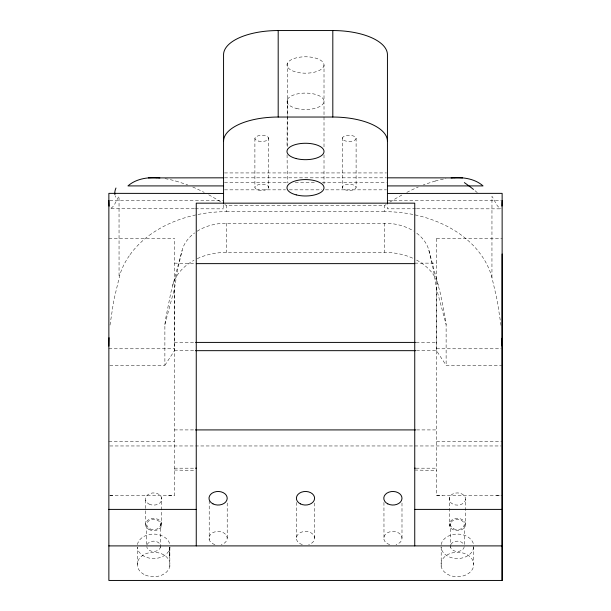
<?xml version="1.0" encoding="UTF-8"?>
<svg xmlns="http://www.w3.org/2000/svg" width="611" height="611" viewBox="0 0 611 611"><rect width="100%" height="100%" fill="white"/><g stroke="black" fill="none" stroke-linecap="round" stroke-linejoin="round"><path stroke-width="0.46" stroke-dasharray="3.06 2.29" d="M137.254 564.495L137.254 547.219A16.39 12.22 0 0 0 153.644 558.53A16.39 12.22 0 0 0 169.988 547.181M145.449 524.521L145.449 499.019M146.739 544.493L146.739 524.521M314.596 503.021L314.596 538.23M501.02 325.396L497.247 300.543L491.947 277.547A109.476 81.66 0 0 0 476.74 249.349L475.931 248.371A109.201 81.454 0 0 0 463.039 236.365L462.122 235.67A109.155 81.423 0 0 0 428.303 218.471L426.623 217.921A108.811 81.171 0 0 0 420.192 216.103L416.954 215.316A109.476 81.66 0 0 0 389.383 211.757L384.731 211.681L384.731 205.426L226.269 205.426L226.269 211.681A109.232 81.484 0 0 0 185.935 217.463L184.377 217.921A109.209 81.469 0 0 0 150.199 234.7L148.878 235.67M464.261 544.416L464.261 524.521M465.551 499.019A8.195 6.11 0 0 1 453.263 504.312A8.195 6.11 0 0 1 453.263 493.726A8.195 6.11 0 0 1 465.551 499.019L465.551 524.521A8.195 6.11 0 0 1 453.263 529.813A8.195 6.11 0 0 1 453.263 519.228A8.195 6.11 0 0 1 465.551 524.521M491.947 277.547L491.962 196.33C494.887 200.156 496.407 207.144 501.089 208.672M169.789 546.99L169.713 557.79L169.805 548.319M287.391 99.585L287.01 147.343M296.549 502.433L296.602 539.643M383.945 502.433L383.991 539.643M160.349 547.54L160.349 523.283M161.602 525.979L161.602 497.553M449.398 497.553L449.398 525.979M169.805 566.512L169.866 547.074M110.011 325.083L113.753 300.543L120.039 274.156A109.529 81.706 0 0 1 130.059 254.665M109.812 365.286L164.878 365.286L164.878 324.54L165.749 318.186L170.874 292.455L182.109 250.357A44.993 33.559 0 0 1 194.665 232.906M164.878 365.286L174.509 350.668L174.509 288.499L177.541 270.016L182.109 250.357M164.878 324.54L174.509 288.499M130.044 254.665L132.19 251.816A109.422 81.622 0 0 1 148.87 235.663M435.2 181.032L425.752 184.064A210.978 111.286 -56.3 0 0 423.278 184.965M415.64 208.779L387.435 208.832L387.435 204.624M416.58 208.779L500.546 208.84M168.667 495.361L174.41 495.345L174.41 238.634M496.399 495.361L501.318 495.353M224.497 172.936L386.503 172.936M224.565 177.824L386.435 177.824M224.497 182.559L288.743 182.559M295.258 182.559L315.742 182.559M322.257 182.559L386.503 182.559M224.52 189.838L285.49 189.838M289.301 189.838L321.699 189.838M325.51 189.838L386.48 189.838M109.812 200.416L222.618 200.416M388.382 200.416L501.188 200.416M226.269 211.681L384.731 211.681M197.086 231.248A44.993 33.559 0 0 1 226.269 223.229L384.731 223.229A44.993 33.559 0 0 1 413.601 231.05M108.865 238.725L174.41 238.725M436.59 238.725L502.135 238.725M197.261 258.644A54.623 40.746 0 0 1 226.269 252.427L384.731 252.427A54.623 40.746 0 0 1 413.823 258.682M414.747 263.135L436.59 263.135M174.41 342.412L194.894 342.412M416.106 342.412L436.59 342.412M108.865 348.782L174.41 348.782M436.59 348.782L501.188 348.782M174.509 350.668L194.519 350.668M416.481 350.668L436.491 350.668L446.122 365.286L502.135 365.286M174.41 429.915L194.428 429.915M416.572 429.915L436.59 429.915M108.865 441.478L174.41 441.478M436.59 441.478L502.135 441.478M109.82 445.961L501.18 445.961M174.41 468.186L194.894 468.186M416.106 468.186L436.59 468.186M109.797 495.345L174.41 495.345M436.59 238.634L436.59 495.345L502.135 495.345M194.42 208.786L109.965 208.71C114.654 207.091 116.09 200.125 119.038 196.33L119.053 277.547M195.36 208.786L223.565 208.847M436.59 495.345L442.333 495.361M109.682 495.353L114.601 495.361M174.41 263.127L194.359 263.585M414.747 470.019L436.59 470.554M174.41 470.019L194.359 470.508M175.8 181.032L185.248 184.064A210.978 111.286 56.3 0 1 187.722 184.965M416.809 233.265A44.993 33.559 0 0 1 428.891 250.357L440.325 293.257L445.182 317.743L446.122 324.54L446.122 365.286M428.891 250.357L433.52 270.345L436.491 288.491L446.122 324.54M287.078 154.835L287.33 182.933M473.746 546.31L473.746 564.495A16.39 12.22 0 0 1 449.161 575.081A16.39 12.22 0 0 1 449.161 553.91A16.39 12.22 0 0 1 473.746 564.495M450.651 523.283L450.651 547.54M441.195 547.021L441.195 566.512M436.491 288.491L436.491 350.668M401.992 503.021L401.992 538.23M384.731 223.229L384.731 252.427M356.106 138.399A6.904 3.063 0 0 1 345.742 141.049A6.904 3.063 0 0 1 345.742 135.749A6.904 3.063 0 0 1 356.106 138.399L356.106 187.363A6.904 3.063 0 0 1 345.742 190.013A6.904 3.063 0 0 1 345.742 184.713A6.904 3.063 0 0 1 356.106 187.363M342.488 137.666L342.488 188.096M324.013 64.98A18.513 8.203 0 0 1 296.243 72.09A18.513 8.203 0 0 1 296.243 57.877A18.513 8.203 0 0 1 324.013 64.98L324.013 147.671M324.013 154.873L324.013 184.018M287.391 63.277L287.391 149.764M268.512 137.666L268.512 188.096M254.894 138.399L254.894 187.363M227.208 503.021L227.208 538.23M226.269 223.229L226.269 252.427M223.565 204.731L223.565 208.817M209.206 500.623L209.206 539.643M172.661 285.36A54.623 40.746 0 0 1 193.97 260.317M416.626 260.095A54.623 40.746 0 0 1 438.339 285.36M475.053 190.724A122.964 27.266 22.4 0 1 477.267 192.61M115.632 197.193A122.964 34.468 -13.4 0 1 115.112 195.711M165.054 178.649A170.232 89.794 56.3 0 1 175.815 181.062M435.185 181.062A170.232 89.794 -56.3 0 1 445.946 178.649M384.838 205.411A210.978 111.286 -56.3 0 1 386.129 204.548M390.009 202.042A210.978 111.286 -56.3 0 1 402.29 194.802M406.789 192.412A210.978 111.286 -56.3 0 1 418.252 187.012M192.748 187.012A210.978 111.286 56.3 0 1 204.211 192.412M208.71 194.802A210.978 111.286 56.3 0 1 220.991 202.042M224.871 204.548A210.978 111.286 56.3 0 1 226.162 205.411M137.422 544.569A16.39 12.22 0 0 1 153.644 534.083A16.39 12.22 0 0 1 169.866 544.569M160.533 546.677A6.904 5.155 0 0 1 153.644 551.458A6.904 5.155 0 0 1 146.755 546.677M147.175 544.508A6.904 5.155 0 0 1 153.644 541.155A6.904 5.155 0 0 1 160.113 544.508M473.701 547.181A16.39 12.22 0 0 1 457.356 558.53A16.39 12.22 0 0 1 441.012 547.181M441.134 544.569A16.39 12.22 0 0 1 457.356 534.083A16.39 12.22 0 0 1 473.578 544.569M464.245 546.677A6.904 5.155 0 0 1 457.356 551.458A6.904 5.155 0 0 1 450.467 546.677M450.887 544.508A6.904 5.155 0 0 1 457.356 541.155A6.904 5.155 0 0 1 463.825 544.508M302.323 544.592A9.096 6.79 0 0 1 298.214 534.159A9.096 6.79 0 0 1 312.786 534.159A9.096 6.79 0 0 1 308.677 544.592M214.927 544.592A9.096 6.79 0 0 1 210.818 534.159A9.096 6.79 0 0 1 225.39 534.159A9.096 6.79 0 0 1 221.289 544.592M389.711 544.592A9.096 6.79 0 0 1 385.61 534.159A9.096 6.79 0 0 1 400.182 534.159A9.096 6.79 0 0 1 396.073 544.592M149.053 529.577A8.195 6.11 0 0 0 161.816 524.956A8.195 6.11 0 0 0 150.062 519.022A8.195 6.11 0 0 0 149.053 529.577M258.346 190.013A6.904 3.063 0 0 0 268.71 187.363A6.904 3.063 0 0 0 258.346 184.713A6.904 3.063 0 0 0 258.346 190.013M258.346 141.049A6.904 3.063 0 0 0 268.71 138.399A6.904 3.063 0 0 0 258.346 135.749A6.904 3.063 0 0 0 258.346 141.049M149.053 504.075A8.195 6.11 0 0 0 161.816 499.454A8.195 6.11 0 0 0 150.062 493.52A8.195 6.11 0 0 0 149.053 504.075M296.243 108.399A18.513 8.203 0 0 0 324.013 101.289A18.513 8.203 0 0 0 296.243 94.186A18.513 8.203 0 0 0 296.243 108.399M145.449 575.081A16.39 12.22 0 0 0 170.034 564.495A16.39 12.22 0 0 0 145.449 553.91A16.39 12.22 0 0 0 145.449 575.081M150.191 528.981A6.904 5.148 0 0 0 160.548 524.521A6.904 5.148 0 0 0 150.191 520.06A6.904 5.148 0 0 0 150.191 528.981M453.484 528.782A6.904 5.148 0 0 0 464.245 524.887A6.904 5.148 0 0 0 454.34 519.885A6.904 5.148 0 0 0 453.484 528.782"/><path stroke-width="0.92" d="M223.565 193.45L108.865 193.359L108.865 580.45L502.135 580.45L502.135 254.016M502.135 200.416L501.906 206.098M156.492 177.74C146.487 177.236 135.695 179.122 127.943 185.912L223.565 185.912M454.508 177.74C464.513 177.236 475.305 179.122 483.057 185.912L387.435 185.912M223.565 203.165L223.565 54.753A54.623 24.203 0 0 1 278.188 30.55L332.812 30.55A54.623 24.203 0 0 1 387.435 54.753L387.435 203.165M223.565 141.24A54.623 24.203 0 0 1 278.188 117.037L332.812 117.037A54.623 24.203 0 0 1 387.435 141.24M148.397 177.9L223.618 177.824M387.435 193.45L502.135 193.359L502.135 580.45M196.253 263.631L414.747 263.631M195.573 342.412L415.427 342.412M195.467 350.668L415.526 350.668M195.383 429.915L415.617 429.915M195.573 468.186L196.253 468.186M414.747 468.186L415.427 468.186M108.865 509.398L196.253 509.398M414.747 509.398L502.135 509.398M108.865 545.898L502.135 545.898M387.382 177.824L462.603 177.9M109.102 206.174L108.865 200.416M501.975 338.311L502.135 346.109M414.747 545.898L414.747 203.165L196.253 203.165L196.253 545.898M332.812 30.55L332.812 117.037M278.188 30.55L278.188 117.037M108.865 346.109A338.425 252.45 0 0 1 109.048 337.707M114.899 194.657A122.964 34.468 -13.4 0 1 115.968 188.02M156.485 177.709A170.232 89.794 56.3 0 1 159.868 177.969M464.36 182.613A122.964 27.266 22.4 0 1 473.51 189.456M451.132 177.969A170.232 89.794 -56.3 0 1 454.515 177.709M296.243 158.577A18.513 8.203 0 0 0 324.013 151.475A18.513 8.203 0 0 0 296.243 144.364A18.513 8.203 0 0 0 296.243 158.577M296.243 194.886A18.513 8.203 0 0 0 324.013 187.776A18.513 8.203 0 0 0 296.243 180.673A18.513 8.203 0 0 0 296.243 194.886M387.794 503.876A9.096 6.782 0 0 0 401.969 498.744A9.096 6.782 0 0 0 388.917 492.153A9.096 6.782 0 0 0 387.794 503.876M213.002 503.876A9.096 6.782 0 0 0 227.185 498.744A9.096 6.782 0 0 0 214.133 492.153A9.096 6.782 0 0 0 213.002 503.876M300.398 503.876A9.096 6.782 0 0 0 314.573 498.744A9.096 6.782 0 0 0 301.521 492.153A9.096 6.782 0 0 0 300.398 503.876"/></g></svg>
